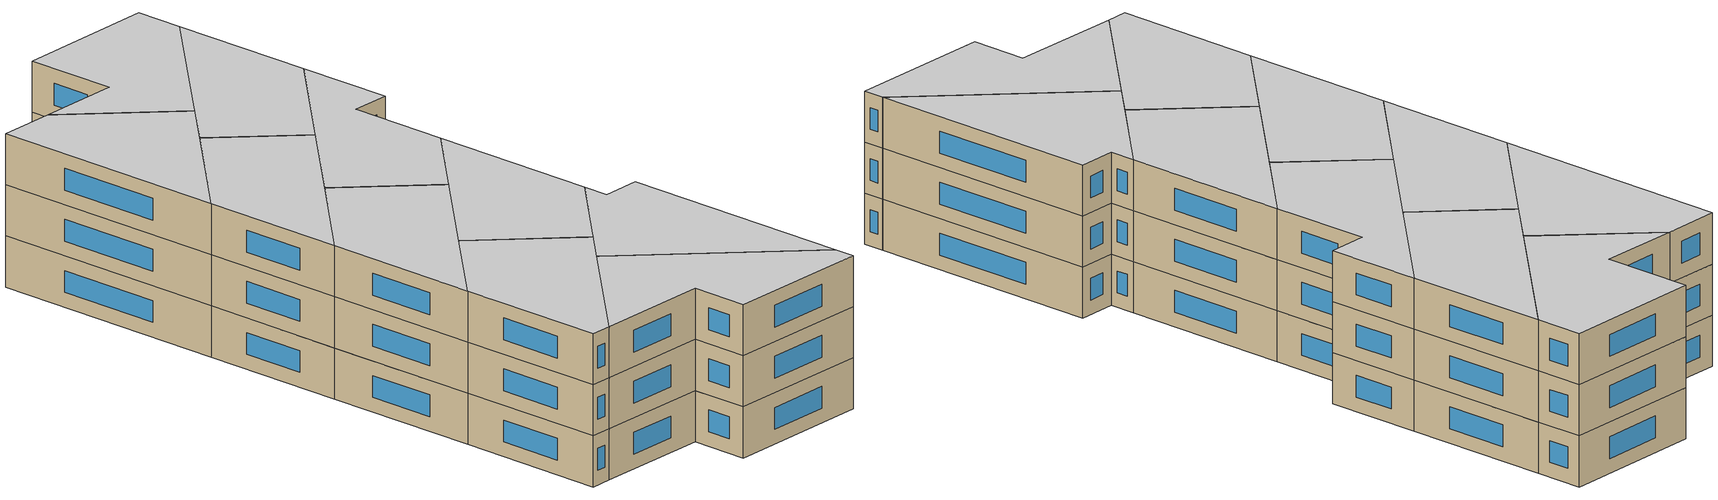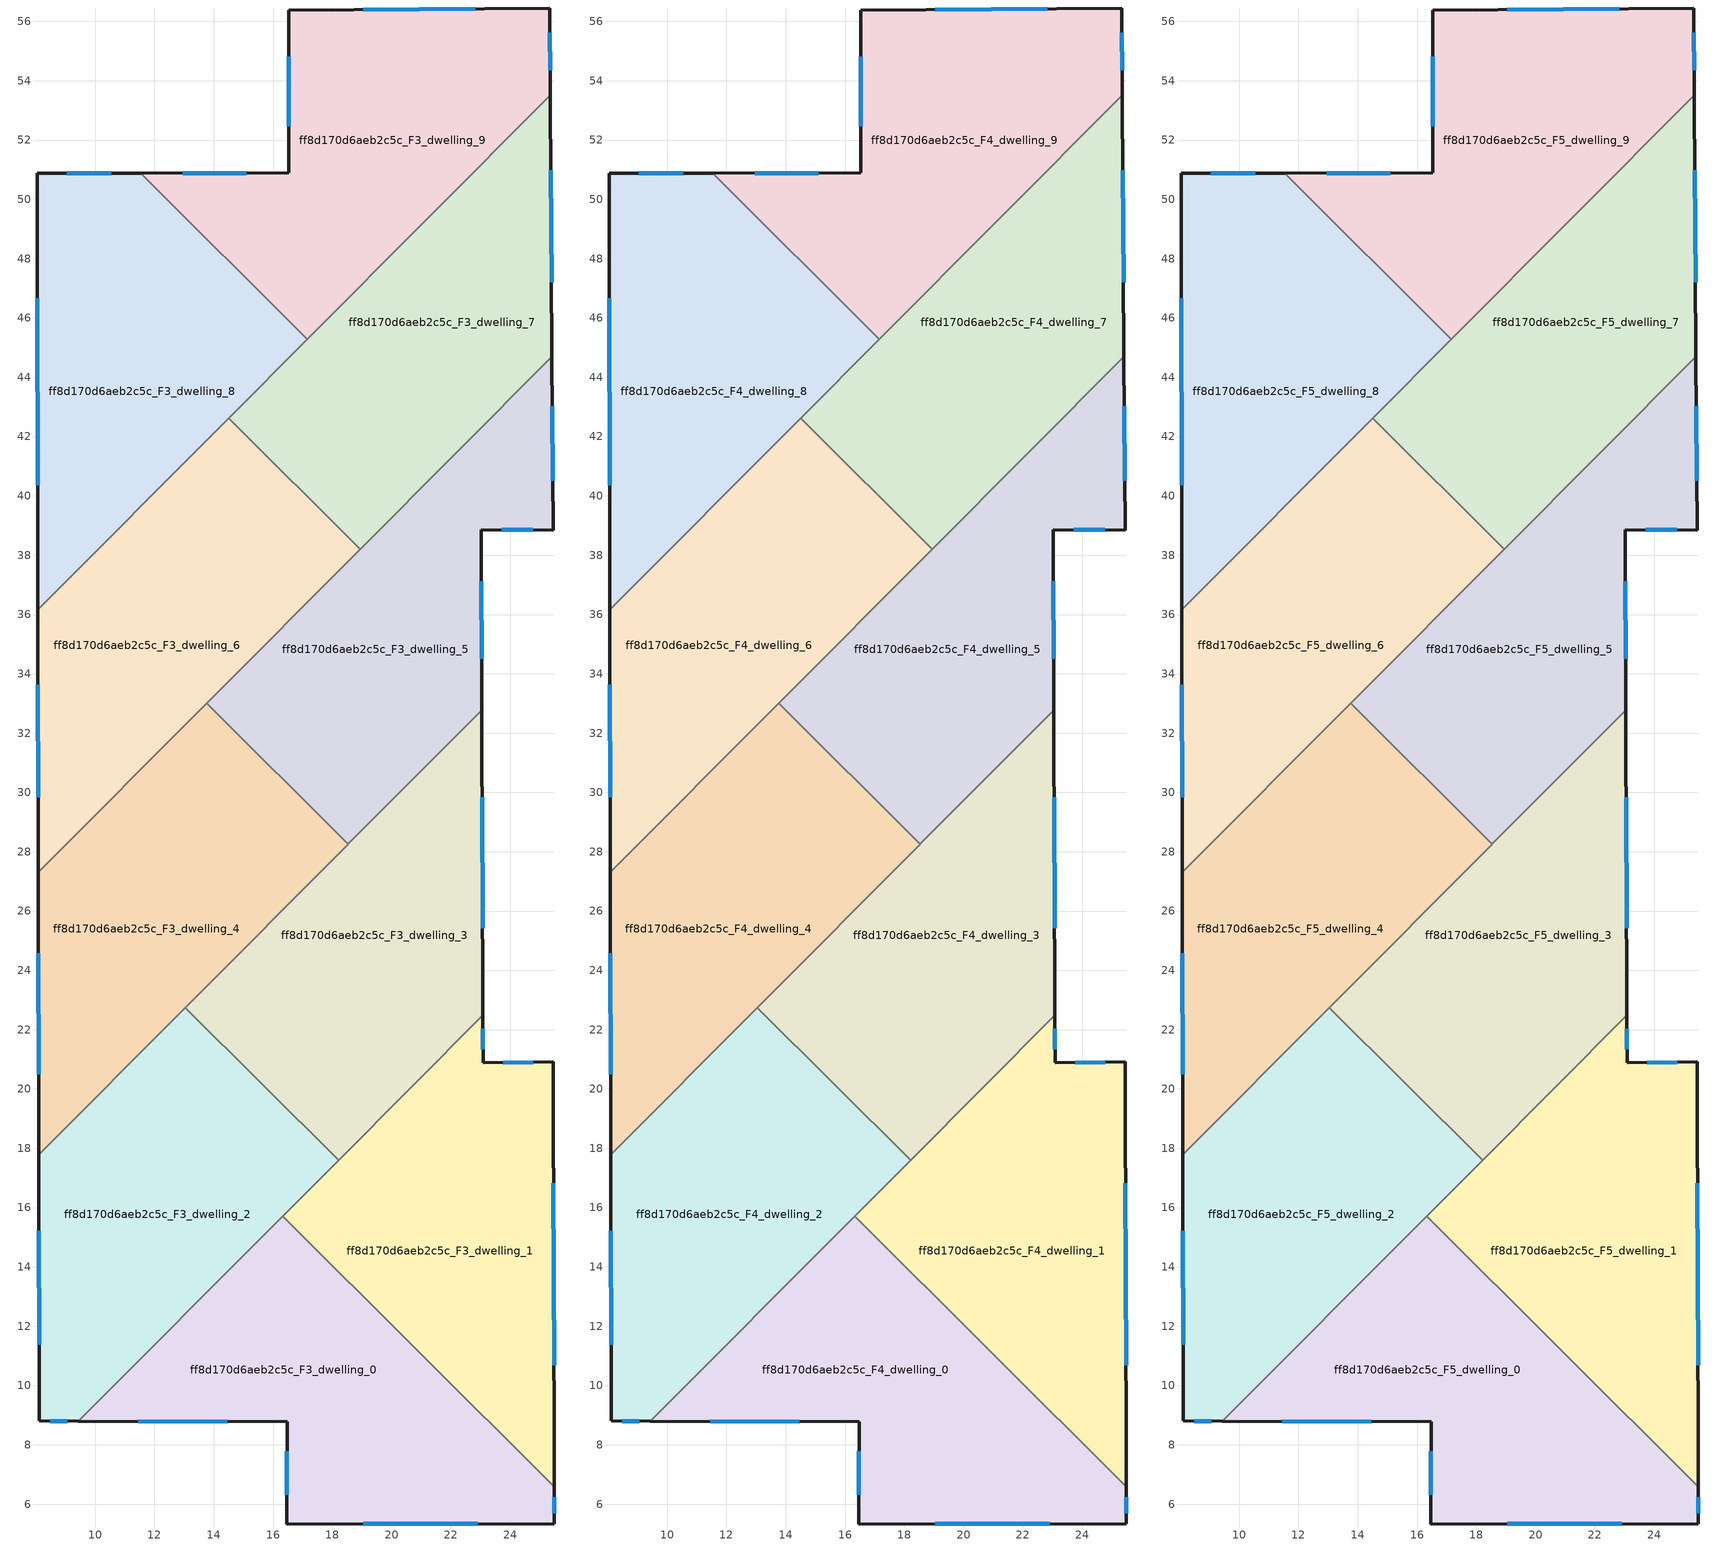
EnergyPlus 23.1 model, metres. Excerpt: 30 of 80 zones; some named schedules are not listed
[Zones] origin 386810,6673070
ff8d170d6aeb2c5c_F3_dwelling_0
 floor to ff8d170d6aeb2c5c_F2_dwelling_0 (EU_floor_Construction): 25.49,6.59 25.49,5.33 16.46,5.33 16.47,8.77 9.44,8.8 16.33,15.72 z9
 wall outside (EU_wall_Construction): 9.44,8.8 16.47,8.77 16.46,5.33 25.49,5.33 25.49,6.59 z9:12
 wall to ff8d170d6aeb2c5c_F3_dwelling_1 (EU_wall_Construction): 25.49,6.59 16.33,15.72 z9:12
 wall to ff8d170d6aeb2c5c_F3_dwelling_2 (EU_wall_Construction): 16.33,15.72 9.44,8.8 z9:12
 window (EU_Window_Construction): 25.49,5.69 25.49,6.23 / 19.04,5.33 22.91,5.33 / 16.47,7.79 16.46,6.31 / 11.45,8.79 14.46,8.78 z9.86:11.14
ff8d170d6aeb2c5c_F3_dwelling_1
 floor to ff8d170d6aeb2c5c_F2_dwelling_1 (EU_floor_Construction): 25.45,20.92 25.49,6.59 16.33,15.72 23.08,22.48 23.08,20.88 z9
 wall outside (EU_wall_Construction): 25.49,6.59 25.45,20.92 23.08,20.88 23.08,22.48 z9:12
 wall to ff8d170d6aeb2c5c_F3_dwelling_3 (EU_wall_Construction): 23.08,22.48 18.21,17.6 z9:12
 wall to ff8d170d6aeb2c5c_F3_dwelling_2 (EU_wall_Construction): 18.21,17.6 16.33,15.72 z9:12
 window (EU_Window_Construction): 24.77,20.91 23.76,20.89 / 25.48,10.69 25.46,16.82 / 23.08,21.34 23.08,22.03 z9.86:11.14
ff8d170d6aeb2c5c_F3_dwelling_2
 floor to ff8d170d6aeb2c5c_F2_dwelling_2 (EU_floor_Construction): 18.21,17.6 9.44,8.8 8.11,8.8 8.1,17.78 13.04,22.75 z9
 wall outside (EU_wall_Construction): 8.1,17.78 8.11,8.8 9.44,8.8 z9:12
 wall to ff8d170d6aeb2c5c_F3_dwelling_3 (EU_wall_Construction): 18.21,17.6 13.04,22.75 z9:12
 wall to ff8d170d6aeb2c5c_F3_dwelling_4 (EU_wall_Construction): 13.04,22.75 8.1,17.78 z9:12
 window (EU_Window_Construction): 8.49,8.8 9.06,8.8 / 8.1,15.22 8.11,11.37 z9.86:11.14
ff8d170d6aeb2c5c_F3_dwelling_3
 floor to ff8d170d6aeb2c5c_F2_dwelling_3 (EU_floor_Construction): 23.04,32.78 23.08,22.48 18.21,17.6 13.04,22.75 z9
 wall outside (EU_wall_Construction): 23.08,22.48 23.04,32.78 z9:12
 wall to ff8d170d6aeb2c5c_F3_dwelling_5 (EU_wall_Construction): 23.04,32.78 18.53,28.25 z9:12
 wall to ff8d170d6aeb2c5c_F3_dwelling_4 (EU_wall_Construction): 18.53,28.25 13.04,22.75 z9:12
 window (EU_Window_Construction): 23.07,25.43 23.05,29.84 z9.86:11.14
ff8d170d6aeb2c5c_F3_dwelling_4
 floor to ff8d170d6aeb2c5c_F2_dwelling_4 (EU_floor_Construction): 18.53,28.25 8.1,17.78 8.08,27.3 13.76,33 z9
 wall outside (EU_wall_Construction): 8.08,27.3 8.1,17.78 z9:12
 wall to ff8d170d6aeb2c5c_F3_dwelling_5 (EU_wall_Construction): 18.53,28.25 13.76,33 z9:12
 wall to ff8d170d6aeb2c5c_F3_dwelling_6 (EU_wall_Construction): 13.76,33 8.08,27.3 z9:12
 window (EU_Window_Construction): 8.09,24.58 8.09,20.5 z9.86:11.14
ff8d170d6aeb2c5c_F3_dwelling_5
 floor to ff8d170d6aeb2c5c_F2_dwelling_5 (EU_floor_Construction): 25.41,44.69 25.44,38.85 23.02,38.86 23.04,32.78 18.53,28.25 13.76,33 z9
 wall outside (EU_wall_Construction): 23.04,32.78 23.02,38.86 25.44,38.85 25.41,44.69 z9:12
 wall to ff8d170d6aeb2c5c_F3_dwelling_7 (EU_wall_Construction): 25.41,44.69 18.95,38.2 z9:12
 wall to ff8d170d6aeb2c5c_F3_dwelling_6 (EU_wall_Construction): 18.94,38.2 13.76,33 z9:12
 window (EU_Window_Construction): 25.43,40.52 25.42,43.02 / 23.71,38.85 24.75,38.85 / 23.03,34.51 23.02,37.12 z9.86:11.14
ff8d170d6aeb2c5c_F3_dwelling_6
 floor to ff8d170d6aeb2c5c_F2_dwelling_6 (EU_floor_Construction): 18.95,38.2 8.08,27.3 8.07,36.16 14.51,42.62 z9
 wall outside (EU_wall_Construction): 8.07,36.16 8.08,27.3 z9:12
 wall to ff8d170d6aeb2c5c_F3_dwelling_7 (EU_wall_Construction): 18.95,38.2 14.51,42.62 z9:12
 wall to ff8d170d6aeb2c5c_F3_dwelling_8 (EU_wall_Construction): 14.51,42.62 8.07,36.16 z9:12
 window (EU_Window_Construction): 8.07,33.63 8.08,29.83 z9.86:11.14
ff8d170d6aeb2c5c_F3_dwelling_7
 floor to ff8d170d6aeb2c5c_F2_dwelling_7 (EU_floor_Construction): 25.35,53.5 25.41,44.69 18.95,38.2 14.51,42.62 z9
 wall outside (EU_wall_Construction): 25.41,44.69 25.35,53.5 z9:12
 wall to ff8d170d6aeb2c5c_F3_dwelling_9 (EU_wall_Construction): 25.35,53.5 17.15,45.28 z9:12
 wall to ff8d170d6aeb2c5c_F3_dwelling_8 (EU_wall_Construction): 17.16,45.28 14.51,42.62 z9:12
 window (EU_Window_Construction): 25.39,47.21 25.37,50.98 z9.86:11.14
ff8d170d6aeb2c5c_F3_dwelling_8
 floor to ff8d170d6aeb2c5c_F2_dwelling_8 (EU_floor_Construction): 17.16,45.28 8.07,36.16 8.04,50.87 11.53,50.88 z9
 wall outside (EU_wall_Construction): 11.53,50.88 8.04,50.87 8.07,36.16 z9:12
 wall to ff8d170d6aeb2c5c_F3_dwelling_9 (EU_wall_Construction): 17.16,45.28 11.53,50.88 z9:12
 window (EU_Window_Construction): 10.54,50.88 9.04,50.87 / 8.05,46.67 8.06,40.36 z9.86:11.14
ff8d170d6aeb2c5c_F3_dwelling_9
 floor to ff8d170d6aeb2c5c_F2_dwelling_9 (EU_floor_Construction): 25.33,56.45 25.35,53.5 17.16,45.28 11.53,50.88 16.53,50.89 16.53,56.38 z9
 wall outside (EU_wall_Construction): 25.35,53.5 25.33,56.45 16.53,56.38 16.53,50.89 11.53,50.88 z9:12
 window (EU_Window_Construction): 25.34,54.35 25.34,55.61 / 15.1,50.89 12.96,50.88 / 16.53,54.81 16.53,52.46 / 22.82,56.43 19.04,56.4 z9.86:11.14
ff8d170d6aeb2c5c_F4_dwelling_0
 floor to ff8d170d6aeb2c5c_F3_dwelling_0 (EU_floor_Construction): 25.49,6.59 25.49,5.33 16.46,5.33 16.47,8.77 9.44,8.8 16.33,15.72 z12
 wall outside (EU_wall_Construction): 9.44,8.8 16.47,8.77 16.46,5.33 25.49,5.33 25.49,6.59 z12:15
 wall to ff8d170d6aeb2c5c_F4_dwelling_1 (EU_wall_Construction): 25.49,6.59 16.33,15.72 z12:15
 wall to ff8d170d6aeb2c5c_F4_dwelling_2 (EU_wall_Construction): 16.33,15.72 9.44,8.8 z12:15
 window (EU_Window_Construction): 25.49,5.69 25.49,6.23 / 19.04,5.33 22.91,5.33 / 16.47,7.79 16.46,6.31 / 11.45,8.79 14.46,8.78 z12.86:14.14
ff8d170d6aeb2c5c_F4_dwelling_1
 floor to ff8d170d6aeb2c5c_F3_dwelling_1 (EU_floor_Construction): 25.45,20.92 25.49,6.59 16.33,15.72 23.08,22.48 23.08,20.88 z12
 wall outside (EU_wall_Construction): 25.49,6.59 25.45,20.92 23.08,20.88 23.08,22.48 z12:15
 wall to ff8d170d6aeb2c5c_F4_dwelling_3 (EU_wall_Construction): 23.08,22.48 18.21,17.6 z12:15
 wall to ff8d170d6aeb2c5c_F4_dwelling_2 (EU_wall_Construction): 18.21,17.6 16.33,15.72 z12:15
 window (EU_Window_Construction): 24.77,20.91 23.76,20.89 / 25.48,10.69 25.46,16.82 / 23.08,21.34 23.08,22.03 z12.86:14.14
ff8d170d6aeb2c5c_F4_dwelling_2
 floor to ff8d170d6aeb2c5c_F3_dwelling_2 (EU_floor_Construction): 18.21,17.6 9.44,8.8 8.11,8.8 8.1,17.78 13.04,22.75 z12
 wall outside (EU_wall_Construction): 8.1,17.78 8.11,8.8 9.44,8.8 z12:15
 wall to ff8d170d6aeb2c5c_F4_dwelling_3 (EU_wall_Construction): 18.21,17.6 13.04,22.75 z12:15
 wall to ff8d170d6aeb2c5c_F4_dwelling_4 (EU_wall_Construction): 13.04,22.75 8.1,17.78 z12:15
 window (EU_Window_Construction): 8.49,8.8 9.06,8.8 / 8.1,15.22 8.11,11.37 z12.86:14.14
ff8d170d6aeb2c5c_F4_dwelling_3
 floor to ff8d170d6aeb2c5c_F3_dwelling_3 (EU_floor_Construction): 23.04,32.78 23.08,22.48 18.21,17.6 13.04,22.75 z12
 wall outside (EU_wall_Construction): 23.08,22.48 23.04,32.78 z12:15
 wall to ff8d170d6aeb2c5c_F4_dwelling_5 (EU_wall_Construction): 23.04,32.78 18.53,28.25 z12:15
 wall to ff8d170d6aeb2c5c_F4_dwelling_4 (EU_wall_Construction): 18.53,28.25 13.04,22.75 z12:15
 window (EU_Window_Construction): 23.07,25.43 23.05,29.84 z12.86:14.14
ff8d170d6aeb2c5c_F4_dwelling_4
 floor to ff8d170d6aeb2c5c_F3_dwelling_4 (EU_floor_Construction): 18.53,28.25 8.1,17.78 8.08,27.3 13.76,33 z12
 wall outside (EU_wall_Construction): 8.08,27.3 8.1,17.78 z12:15
 wall to ff8d170d6aeb2c5c_F4_dwelling_5 (EU_wall_Construction): 18.53,28.25 13.76,33 z12:15
 wall to ff8d170d6aeb2c5c_F4_dwelling_6 (EU_wall_Construction): 13.76,33 8.08,27.3 z12:15
 window (EU_Window_Construction): 8.09,24.58 8.09,20.5 z12.86:14.14
ff8d170d6aeb2c5c_F4_dwelling_5
 floor to ff8d170d6aeb2c5c_F3_dwelling_5 (EU_floor_Construction): 25.41,44.69 25.44,38.85 23.02,38.86 23.04,32.78 18.53,28.25 13.76,33 z12
 wall outside (EU_wall_Construction): 23.04,32.78 23.02,38.86 25.44,38.85 25.41,44.69 z12:15
 wall to ff8d170d6aeb2c5c_F4_dwelling_7 (EU_wall_Construction): 25.41,44.69 18.95,38.2 z12:15
 wall to ff8d170d6aeb2c5c_F4_dwelling_6 (EU_wall_Construction): 18.94,38.2 13.76,33 z12:15
 window (EU_Window_Construction): 25.43,40.52 25.42,43.02 / 23.71,38.85 24.75,38.85 / 23.03,34.51 23.02,37.12 z12.86:14.14
ff8d170d6aeb2c5c_F4_dwelling_6
 floor to ff8d170d6aeb2c5c_F3_dwelling_6 (EU_floor_Construction): 18.95,38.2 8.08,27.3 8.07,36.16 14.51,42.62 z12
 wall outside (EU_wall_Construction): 8.07,36.16 8.08,27.3 z12:15
 wall to ff8d170d6aeb2c5c_F4_dwelling_7 (EU_wall_Construction): 18.95,38.2 14.51,42.62 z12:15
 wall to ff8d170d6aeb2c5c_F4_dwelling_8 (EU_wall_Construction): 14.51,42.62 8.07,36.16 z12:15
 window (EU_Window_Construction): 8.07,33.63 8.08,29.83 z12.86:14.14
ff8d170d6aeb2c5c_F4_dwelling_7
 floor to ff8d170d6aeb2c5c_F3_dwelling_7 (EU_floor_Construction): 25.35,53.5 25.41,44.69 18.95,38.2 14.51,42.62 z12
 wall outside (EU_wall_Construction): 25.41,44.69 25.35,53.5 z12:15
 wall to ff8d170d6aeb2c5c_F4_dwelling_9 (EU_wall_Construction): 25.35,53.5 17.15,45.28 z12:15
 wall to ff8d170d6aeb2c5c_F4_dwelling_8 (EU_wall_Construction): 17.16,45.28 14.51,42.62 z12:15
 window (EU_Window_Construction): 25.39,47.21 25.37,50.98 z12.86:14.14
ff8d170d6aeb2c5c_F4_dwelling_8
 floor to ff8d170d6aeb2c5c_F3_dwelling_8 (EU_floor_Construction): 17.16,45.28 8.07,36.16 8.04,50.87 11.53,50.88 z12
 wall outside (EU_wall_Construction): 11.53,50.88 8.04,50.87 8.07,36.16 z12:15
 wall to ff8d170d6aeb2c5c_F4_dwelling_9 (EU_wall_Construction): 17.16,45.28 11.53,50.88 z12:15
 window (EU_Window_Construction): 10.54,50.88 9.04,50.87 / 8.05,46.67 8.06,40.36 z12.86:14.14
ff8d170d6aeb2c5c_F4_dwelling_9
 floor to ff8d170d6aeb2c5c_F3_dwelling_9 (EU_floor_Construction): 25.33,56.45 25.35,53.5 17.16,45.28 11.53,50.88 16.53,50.89 16.53,56.38 z12
 wall outside (EU_wall_Construction): 25.35,53.5 25.33,56.45 16.53,56.38 16.53,50.89 11.53,50.88 z12:15
 window (EU_Window_Construction): 25.34,54.35 25.34,55.61 / 15.1,50.89 12.96,50.88 / 16.53,54.81 16.53,52.46 / 22.82,56.43 19.04,56.4 z12.86:14.14
ff8d170d6aeb2c5c_F5_dwelling_0
 floor to ff8d170d6aeb2c5c_F4_dwelling_0 (EU_floor_Construction): 25.49,6.59 25.49,5.33 16.46,5.33 16.47,8.77 9.44,8.8 16.33,15.72 z15
 wall outside (EU_wall_Construction): 9.44,8.8 16.47,8.77 16.46,5.33 25.49,5.33 25.49,6.59 z15:18
 wall to ff8d170d6aeb2c5c_F5_dwelling_1 (EU_wall_Construction): 25.49,6.59 16.33,15.72 z15:18
 wall to ff8d170d6aeb2c5c_F5_dwelling_2 (EU_wall_Construction): 16.33,15.72 9.44,8.8 z15:18
 window (EU_Window_Construction): 25.49,5.69 25.49,6.23 / 19.04,5.33 22.91,5.33 / 16.47,7.79 16.46,6.31 / 11.45,8.79 14.46,8.78 z15.86:17.14
 ceiling to ff8d170d6aeb2c5c_F6_dwelling_0 (EU_floor_Construction): 25.49,5.33 25.49,6.59 16.33,15.72 9.44,8.8 16.47,8.77 16.46,5.33 z18
ff8d170d6aeb2c5c_F5_dwelling_1
 floor to ff8d170d6aeb2c5c_F4_dwelling_1 (EU_floor_Construction): 25.45,20.92 25.49,6.59 16.33,15.72 23.08,22.48 23.08,20.88 z15
 wall outside (EU_wall_Construction): 25.49,6.59 25.45,20.92 23.08,20.88 23.08,22.48 z15:18
 wall to ff8d170d6aeb2c5c_F5_dwelling_3 (EU_wall_Construction): 23.08,22.48 18.21,17.6 z15:18
 wall to ff8d170d6aeb2c5c_F5_dwelling_2 (EU_wall_Construction): 18.21,17.6 16.33,15.72 z15:18
 window (EU_Window_Construction): 24.77,20.91 23.76,20.89 / 25.48,10.69 25.46,16.82 / 23.08,21.34 23.08,22.03 z15.86:17.14
 ceiling to ff8d170d6aeb2c5c_F6_dwelling_1 (EU_floor_Construction): 25.49,6.59 25.45,20.92 23.08,20.88 23.08,22.48 16.33,15.72 z18
ff8d170d6aeb2c5c_F5_dwelling_2
 floor to ff8d170d6aeb2c5c_F4_dwelling_2 (EU_floor_Construction): 18.21,17.6 9.44,8.8 8.11,8.8 8.1,17.78 13.04,22.75 z15
 wall outside (EU_wall_Construction): 8.1,17.78 8.11,8.8 9.44,8.8 z15:18
 wall to ff8d170d6aeb2c5c_F5_dwelling_3 (EU_wall_Construction): 18.21,17.6 13.04,22.75 z15:18
 wall to ff8d170d6aeb2c5c_F5_dwelling_4 (EU_wall_Construction): 13.04,22.75 8.1,17.78 z15:18
 window (EU_Window_Construction): 8.49,8.8 9.06,8.8 / 8.1,15.22 8.11,11.37 z15.86:17.14
 ceiling to ff8d170d6aeb2c5c_F6_dwelling_2 (EU_floor_Construction): 9.44,8.8 18.21,17.6 13.04,22.75 8.1,17.78 8.11,8.8 z18
ff8d170d6aeb2c5c_F5_dwelling_3
 floor to ff8d170d6aeb2c5c_F4_dwelling_3 (EU_floor_Construction): 23.04,32.78 23.08,22.48 18.21,17.6 13.04,22.75 z15
 wall outside (EU_wall_Construction): 23.08,22.48 23.04,32.78 z15:18
 wall to ff8d170d6aeb2c5c_F5_dwelling_5 (EU_wall_Construction): 23.04,32.78 18.53,28.25 z15:18
 wall to ff8d170d6aeb2c5c_F5_dwelling_4 (EU_wall_Construction): 18.53,28.25 13.04,22.75 z15:18
 window (EU_Window_Construction): 23.07,25.43 23.05,29.84 z15.86:17.14
 ceiling to ff8d170d6aeb2c5c_F6_dwelling_3 (EU_floor_Construction): 18.21,17.6 23.08,22.48 23.04,32.78 13.04,22.75 z18
ff8d170d6aeb2c5c_F5_dwelling_4
 floor to ff8d170d6aeb2c5c_F4_dwelling_4 (EU_floor_Construction): 18.53,28.25 8.1,17.78 8.08,27.3 13.76,33 z15
 wall outside (EU_wall_Construction): 8.08,27.3 8.1,17.78 z15:18
 wall to ff8d170d6aeb2c5c_F5_dwelling_5 (EU_wall_Construction): 18.53,28.25 13.76,33 z15:18
 wall to ff8d170d6aeb2c5c_F5_dwelling_6 (EU_wall_Construction): 13.76,33 8.08,27.3 z15:18
 window (EU_Window_Construction): 8.09,24.58 8.09,20.5 z15.86:17.14
 ceiling to ff8d170d6aeb2c5c_F6_dwelling_4 (EU_floor_Construction): 8.1,17.78 18.53,28.25 13.76,33 8.08,27.3 z18
ff8d170d6aeb2c5c_F5_dwelling_5
 floor to ff8d170d6aeb2c5c_F4_dwelling_5 (EU_floor_Construction): 25.41,44.69 25.44,38.85 23.02,38.86 23.04,32.78 18.53,28.25 13.76,33 z15
 wall outside (EU_wall_Construction): 23.04,32.78 23.02,38.86 25.44,38.85 25.41,44.69 z15:18
 wall to ff8d170d6aeb2c5c_F5_dwelling_7 (EU_wall_Construction): 25.41,44.69 18.95,38.2 z15:18
 wall to ff8d170d6aeb2c5c_F5_dwelling_6 (EU_wall_Construction): 18.94,38.2 13.76,33 z15:18
 window (EU_Window_Construction): 25.43,40.52 25.42,43.02 / 23.71,38.85 24.75,38.85 / 23.03,34.51 23.02,37.12 z15.86:17.14
 ceiling to ff8d170d6aeb2c5c_F6_dwelling_5 (EU_floor_Construction): 23.04,32.78 23.02,38.86 25.44,38.85 25.41,44.69 13.76,33 18.53,28.25 z18
ff8d170d6aeb2c5c_F5_dwelling_6
 floor to ff8d170d6aeb2c5c_F4_dwelling_6 (EU_floor_Construction): 18.95,38.2 8.08,27.3 8.07,36.16 14.51,42.62 z15
 wall outside (EU_wall_Construction): 8.07,36.16 8.08,27.3 z15:18
 wall to ff8d170d6aeb2c5c_F5_dwelling_7 (EU_wall_Construction): 18.95,38.2 14.51,42.62 z15:18
 wall to ff8d170d6aeb2c5c_F5_dwelling_8 (EU_wall_Construction): 14.51,42.62 8.07,36.16 z15:18
 window (EU_Window_Construction): 8.07,33.63 8.08,29.83 z15.86:17.14
 ceiling to ff8d170d6aeb2c5c_F6_dwelling_6 (EU_floor_Construction): 8.08,27.3 18.95,38.2 14.51,42.62 8.07,36.16 z18
ff8d170d6aeb2c5c_F5_dwelling_7
 floor to ff8d170d6aeb2c5c_F4_dwelling_7 (EU_floor_Construction): 25.35,53.5 25.41,44.69 18.95,38.2 14.51,42.62 z15
 wall outside (EU_wall_Construction): 25.41,44.69 25.35,53.5 z15:18
 wall to ff8d170d6aeb2c5c_F5_dwelling_9 (EU_wall_Construction): 25.35,53.5 17.15,45.28 z15:18
 wall to ff8d170d6aeb2c5c_F5_dwelling_8 (EU_wall_Construction): 17.16,45.28 14.51,42.62 z15:18
 window (EU_Window_Construction): 25.39,47.21 25.37,50.98 z15.86:17.14
 ceiling to ff8d170d6aeb2c5c_F6_dwelling_7 (EU_floor_Construction): 18.95,38.2 25.41,44.69 25.35,53.5 14.51,42.62 z18
ff8d170d6aeb2c5c_F5_dwelling_8
 floor to ff8d170d6aeb2c5c_F4_dwelling_8 (EU_floor_Construction): 17.16,45.28 8.07,36.16 8.04,50.87 11.53,50.88 z15
 wall outside (EU_wall_Construction): 11.53,50.88 8.04,50.87 8.07,36.16 z15:18
 wall to ff8d170d6aeb2c5c_F5_dwelling_9 (EU_wall_Construction): 17.16,45.28 11.53,50.88 z15:18
 window (EU_Window_Construction): 10.54,50.88 9.04,50.87 / 8.05,46.67 8.06,40.36 z15.86:17.14
 ceiling to ff8d170d6aeb2c5c_F6_dwelling_8 (EU_floor_Construction): 8.07,36.16 17.16,45.28 11.53,50.88 8.04,50.87 z18
ff8d170d6aeb2c5c_F5_dwelling_9
 floor to ff8d170d6aeb2c5c_F4_dwelling_9 (EU_floor_Construction): 25.33,56.45 25.35,53.5 17.16,45.28 11.53,50.88 16.53,50.89 16.53,56.38 z15
 wall outside (EU_wall_Construction): 25.35,53.5 25.33,56.45 16.53,56.38 16.53,50.89 11.53,50.88 z15:18
 window (EU_Window_Construction): 25.34,54.35 25.34,55.61 / 15.1,50.89 12.96,50.88 / 16.53,54.81 16.53,52.46 / 22.82,56.43 19.04,56.4 z15.86:17.14
 ceiling to ff8d170d6aeb2c5c_F6_dwelling_9 (EU_floor_Construction): 17.16,45.28 25.35,53.5 25.33,56.45 16.53,56.38 16.53,50.89 11.53,50.88 z18
[Building]
EU S2 Campaign: North Axis=0; Terrain=City; Solar Distribution=FullExterior
[Site:Location]
Helsinki-Vantaa.AP: Latitude=60.317; Longitude=24.963; Time Zone=2; Elevation=54.6
[SizingPeriod:WeatherFileDays]
AnnualSizingPeriod: Begin Month=1; Begin Day of Month=1; End Month=12; End Day of Month=31; Day of Week for Start Day=Monday; Use Weather File Daylight Saving Period=No; Use Weather File Rain and Snow Indicators=No
[MATERIAL]
EU_InternalMass_Material: Roughness=MediumRough; Thickness=0.1; Conductivity=1; Density=1800; Specific Heat=900; Thermal Absorptance=0.9; Solar Absorptance=0.7; Visible Absorptance=0.7
[MATERIAL:NOMASS] Roughness=MediumRough; Thermal Absorptance=0.9; Solar Absorptance=0.7; Visible Absorptance=0.7
Name | Thermal Resistance
EU_wall_NoMass | 2.29768
EU_floor_NoMass | 2.06791
[WINDOWMATERIAL:SIMPLEGLAZINGSYSTEM]
EU_Window_SimpleGlazing: UFactor=2.12775; Solar Heat Gain Coefficient=0.7; Visible Transmittance=0.7
[CONSTRUCTION]
EU_wall_Construction: EU_wall_NoMass
EU_floor_Construction: EU_floor_NoMass
EU_Window_Construction: EU_Window_SimpleGlazing
EU_InternalMass_Construction: EU_InternalMass_Material
[ZONE] Type=1; Multiplier=1; Ceiling Height=autocalculate; Floor Area=autocalculate; Part of Total Floor Area=Yes
Name | Volume
ff8d170d6aeb2c5c_F3_dwelling_0; ff8d170d6aeb2c5c_F4_dwelling_0; ff8d170d6aeb2c5c_F5_dwelling_0 | 230.338
ff8d170d6aeb2c5c_F3_dwelling_1; ff8d170d6aeb2c5c_F4_dwelling_1; ff8d170d6aeb2c5c_F5_dwelling_1 | 230.349
ff8d170d6aeb2c5c_F3_dwelling_2; ff8d170d6aeb2c5c_F4_dwelling_2; ff8d170d6aeb2c5c_F5_dwelling_2 | 230.319
ff8d170d6aeb2c5c_F3_dwelling_3; ff8d170d6aeb2c5c_F4_dwelling_3; ff8d170d6aeb2c5c_F5_dwelling_3 | 230.337
ff8d170d6aeb2c5c_F3_dwelling_4; ff8d170d6aeb2c5c_F4_dwelling_4; ff8d170d6aeb2c5c_F5_dwelling_4 | 230.36
ff8d170d6aeb2c5c_F3_dwelling_5; ff8d170d6aeb2c5c_F4_dwelling_5; ff8d170d6aeb2c5c_F5_dwelling_5 | 230.33
ff8d170d6aeb2c5c_F3_dwelling_6; ff8d170d6aeb2c5c_F4_dwelling_6; ff8d170d6aeb2c5c_F5_dwelling_6 | 230.343
ff8d170d6aeb2c5c_F3_dwelling_7; ff8d170d6aeb2c5c_F4_dwelling_7; ff8d170d6aeb2c5c_F5_dwelling_7 | 230.354
ff8d170d6aeb2c5c_F3_dwelling_8; ff8d170d6aeb2c5c_F4_dwelling_8; ff8d170d6aeb2c5c_F5_dwelling_8 | 230.332
ff8d170d6aeb2c5c_F3_dwelling_9; ff8d170d6aeb2c5c_F4_dwelling_9; ff8d170d6aeb2c5c_F5_dwelling_9 | 230.366
[INTERNALMASS] Construction=EU_InternalMass_Construction
Name | Zone or ZoneList | Surface Area
ff8d170d6aeb2c5c_F3_dwelling_0_EU_InternalMass | ff8d170d6aeb2c5c_F3_dwelling_0 | 76.779
ff8d170d6aeb2c5c_F3_dwelling_1_EU_InternalMass | ff8d170d6aeb2c5c_F3_dwelling_1 | 76.7863
ff8d170d6aeb2c5c_F3_dwelling_2_EU_InternalMass | ff8d170d6aeb2c5c_F3_dwelling_2 | 76.7738
ff8d170d6aeb2c5c_F3_dwelling_3_EU_InternalMass | ff8d170d6aeb2c5c_F3_dwelling_3 | 76.7789
ff8d170d6aeb2c5c_F3_dwelling_4_EU_InternalMass | ff8d170d6aeb2c5c_F3_dwelling_4 | 76.7863
ff8d170d6aeb2c5c_F3_dwelling_5_EU_InternalMass | ff8d170d6aeb2c5c_F3_dwelling_5 | 76.7774
ff8d170d6aeb2c5c_F3_dwelling_6_EU_InternalMass | ff8d170d6aeb2c5c_F3_dwelling_6 | 76.7786
ff8d170d6aeb2c5c_F3_dwelling_7_EU_InternalMass | ff8d170d6aeb2c5c_F3_dwelling_7 | 76.7824
ff8d170d6aeb2c5c_F3_dwelling_8_EU_InternalMass | ff8d170d6aeb2c5c_F3_dwelling_8 | 76.7776
ff8d170d6aeb2c5c_F3_dwelling_9_EU_InternalMass | ff8d170d6aeb2c5c_F3_dwelling_9 | 76.7875
ff8d170d6aeb2c5c_F4_dwelling_0_EU_InternalMass | ff8d170d6aeb2c5c_F4_dwelling_0 | 76.779
ff8d170d6aeb2c5c_F4_dwelling_1_EU_InternalMass | ff8d170d6aeb2c5c_F4_dwelling_1 | 76.7863
ff8d170d6aeb2c5c_F4_dwelling_2_EU_InternalMass | ff8d170d6aeb2c5c_F4_dwelling_2 | 76.7738
ff8d170d6aeb2c5c_F4_dwelling_3_EU_InternalMass | ff8d170d6aeb2c5c_F4_dwelling_3 | 76.7789
ff8d170d6aeb2c5c_F4_dwelling_4_EU_InternalMass | ff8d170d6aeb2c5c_F4_dwelling_4 | 76.7863
ff8d170d6aeb2c5c_F4_dwelling_5_EU_InternalMass | ff8d170d6aeb2c5c_F4_dwelling_5 | 76.7774
ff8d170d6aeb2c5c_F4_dwelling_6_EU_InternalMass | ff8d170d6aeb2c5c_F4_dwelling_6 | 76.7786
ff8d170d6aeb2c5c_F4_dwelling_7_EU_InternalMass | ff8d170d6aeb2c5c_F4_dwelling_7 | 76.7824
ff8d170d6aeb2c5c_F4_dwelling_8_EU_InternalMass | ff8d170d6aeb2c5c_F4_dwelling_8 | 76.7776
ff8d170d6aeb2c5c_F4_dwelling_9_EU_InternalMass | ff8d170d6aeb2c5c_F4_dwelling_9 | 76.7875
ff8d170d6aeb2c5c_F5_dwelling_0_EU_InternalMass | ff8d170d6aeb2c5c_F5_dwelling_0 | 76.779
ff8d170d6aeb2c5c_F5_dwelling_1_EU_InternalMass | ff8d170d6aeb2c5c_F5_dwelling_1 | 76.7863
ff8d170d6aeb2c5c_F5_dwelling_2_EU_InternalMass | ff8d170d6aeb2c5c_F5_dwelling_2 | 76.7738
ff8d170d6aeb2c5c_F5_dwelling_3_EU_InternalMass | ff8d170d6aeb2c5c_F5_dwelling_3 | 76.7789
ff8d170d6aeb2c5c_F5_dwelling_4_EU_InternalMass | ff8d170d6aeb2c5c_F5_dwelling_4 | 76.7863
ff8d170d6aeb2c5c_F5_dwelling_5_EU_InternalMass | ff8d170d6aeb2c5c_F5_dwelling_5 | 76.7774
ff8d170d6aeb2c5c_F5_dwelling_6_EU_InternalMass | ff8d170d6aeb2c5c_F5_dwelling_6 | 76.7786
ff8d170d6aeb2c5c_F5_dwelling_7_EU_InternalMass | ff8d170d6aeb2c5c_F5_dwelling_7 | 76.7824
ff8d170d6aeb2c5c_F5_dwelling_8_EU_InternalMass | ff8d170d6aeb2c5c_F5_dwelling_8 | 76.7776
ff8d170d6aeb2c5c_F5_dwelling_9_EU_InternalMass | ff8d170d6aeb2c5c_F5_dwelling_9 | 76.7875
[OTHEREQUIPMENT] Fuel Type=Electricity; Design Level Calculation Method=Watts/Area; Power per Zone Floor Area=1; Fraction Latent=0; Fraction Radiant=0; Fraction Lost=0; Carbon Dioxide Generation Rate=0; EndUse Subcategory=EU_Step8_InternalGains
Name | Zone or ZoneList or Space or SpaceList | Schedule
EU_Step8_InternalGain_ff8d170d6aeb2c5c_F3_dwelling_0_f000 | ff8d170d6aeb2c5c_F3_dwelling_0 | EU_Step8_GainSchedule_ff8d170d6aeb2c5c_F3_dwelling_0_f000
EU_Step8_InternalGain_ff8d170d6aeb2c5c_F3_dwelling_1_f000 | ff8d170d6aeb2c5c_F3_dwelling_1 | EU_Step8_GainSchedule_ff8d170d6aeb2c5c_F3_dwelling_1_f000
EU_Step8_InternalGain_ff8d170d6aeb2c5c_F3_dwelling_2_f000 | ff8d170d6aeb2c5c_F3_dwelling_2 | EU_Step8_GainSchedule_ff8d170d6aeb2c5c_F3_dwelling_2_f000
EU_Step8_InternalGain_ff8d170d6aeb2c5c_F3_dwelling_3_f000 | ff8d170d6aeb2c5c_F3_dwelling_3 | EU_Step8_GainSchedule_ff8d170d6aeb2c5c_F3_dwelling_3_f000
EU_Step8_InternalGain_ff8d170d6aeb2c5c_F3_dwelling_4_f000 | ff8d170d6aeb2c5c_F3_dwelling_4 | EU_Step8_GainSchedule_ff8d170d6aeb2c5c_F3_dwelling_4_f000
EU_Step8_InternalGain_ff8d170d6aeb2c5c_F3_dwelling_5_f000 | ff8d170d6aeb2c5c_F3_dwelling_5 | EU_Step8_GainSchedule_ff8d170d6aeb2c5c_F3_dwelling_5_f000
EU_Step8_InternalGain_ff8d170d6aeb2c5c_F3_dwelling_6_f000 | ff8d170d6aeb2c5c_F3_dwelling_6 | EU_Step8_GainSchedule_ff8d170d6aeb2c5c_F3_dwelling_6_f000
EU_Step8_InternalGain_ff8d170d6aeb2c5c_F3_dwelling_7_f000 | ff8d170d6aeb2c5c_F3_dwelling_7 | EU_Step8_GainSchedule_ff8d170d6aeb2c5c_F3_dwelling_7_f000
EU_Step8_InternalGain_ff8d170d6aeb2c5c_F3_dwelling_8_f000 | ff8d170d6aeb2c5c_F3_dwelling_8 | EU_Step8_GainSchedule_ff8d170d6aeb2c5c_F3_dwelling_8_f000
EU_Step8_InternalGain_ff8d170d6aeb2c5c_F3_dwelling_9_f000 | ff8d170d6aeb2c5c_F3_dwelling_9 | EU_Step8_GainSchedule_ff8d170d6aeb2c5c_F3_dwelling_9_f000
EU_Step8_InternalGain_ff8d170d6aeb2c5c_F4_dwelling_0_f000 | ff8d170d6aeb2c5c_F4_dwelling_0 | EU_Step8_GainSchedule_ff8d170d6aeb2c5c_F4_dwelling_0_f000
EU_Step8_InternalGain_ff8d170d6aeb2c5c_F4_dwelling_1_f000 | ff8d170d6aeb2c5c_F4_dwelling_1 | EU_Step8_GainSchedule_ff8d170d6aeb2c5c_F4_dwelling_1_f000
EU_Step8_InternalGain_ff8d170d6aeb2c5c_F4_dwelling_2_f000 | ff8d170d6aeb2c5c_F4_dwelling_2 | EU_Step8_GainSchedule_ff8d170d6aeb2c5c_F4_dwelling_2_f000
EU_Step8_InternalGain_ff8d170d6aeb2c5c_F4_dwelling_3_f000 | ff8d170d6aeb2c5c_F4_dwelling_3 | EU_Step8_GainSchedule_ff8d170d6aeb2c5c_F4_dwelling_3_f000
EU_Step8_InternalGain_ff8d170d6aeb2c5c_F4_dwelling_4_f000 | ff8d170d6aeb2c5c_F4_dwelling_4 | EU_Step8_GainSchedule_ff8d170d6aeb2c5c_F4_dwelling_4_f000
EU_Step8_InternalGain_ff8d170d6aeb2c5c_F4_dwelling_5_f000 | ff8d170d6aeb2c5c_F4_dwelling_5 | EU_Step8_GainSchedule_ff8d170d6aeb2c5c_F4_dwelling_5_f000
EU_Step8_InternalGain_ff8d170d6aeb2c5c_F4_dwelling_6_f000 | ff8d170d6aeb2c5c_F4_dwelling_6 | EU_Step8_GainSchedule_ff8d170d6aeb2c5c_F4_dwelling_6_f000
EU_Step8_InternalGain_ff8d170d6aeb2c5c_F4_dwelling_7_f000 | ff8d170d6aeb2c5c_F4_dwelling_7 | EU_Step8_GainSchedule_ff8d170d6aeb2c5c_F4_dwelling_7_f000
EU_Step8_InternalGain_ff8d170d6aeb2c5c_F4_dwelling_8_f000 | ff8d170d6aeb2c5c_F4_dwelling_8 | EU_Step8_GainSchedule_ff8d170d6aeb2c5c_F4_dwelling_8_f000
EU_Step8_InternalGain_ff8d170d6aeb2c5c_F4_dwelling_9_f000 | ff8d170d6aeb2c5c_F4_dwelling_9 | EU_Step8_GainSchedule_ff8d170d6aeb2c5c_F4_dwelling_9_f000
EU_Step8_InternalGain_ff8d170d6aeb2c5c_F5_dwelling_0_f000 | ff8d170d6aeb2c5c_F5_dwelling_0 | EU_Step8_GainSchedule_ff8d170d6aeb2c5c_F5_dwelling_0_f000
EU_Step8_InternalGain_ff8d170d6aeb2c5c_F5_dwelling_1_f000 | ff8d170d6aeb2c5c_F5_dwelling_1 | EU_Step8_GainSchedule_ff8d170d6aeb2c5c_F5_dwelling_1_f000
EU_Step8_InternalGain_ff8d170d6aeb2c5c_F5_dwelling_2_f000 | ff8d170d6aeb2c5c_F5_dwelling_2 | EU_Step8_GainSchedule_ff8d170d6aeb2c5c_F5_dwelling_2_f000
EU_Step8_InternalGain_ff8d170d6aeb2c5c_F5_dwelling_3_f000 | ff8d170d6aeb2c5c_F5_dwelling_3 | EU_Step8_GainSchedule_ff8d170d6aeb2c5c_F5_dwelling_3_f000
EU_Step8_InternalGain_ff8d170d6aeb2c5c_F5_dwelling_4_f000 | ff8d170d6aeb2c5c_F5_dwelling_4 | EU_Step8_GainSchedule_ff8d170d6aeb2c5c_F5_dwelling_4_f000
EU_Step8_InternalGain_ff8d170d6aeb2c5c_F5_dwelling_5_f000 | ff8d170d6aeb2c5c_F5_dwelling_5 | EU_Step8_GainSchedule_ff8d170d6aeb2c5c_F5_dwelling_5_f000
EU_Step8_InternalGain_ff8d170d6aeb2c5c_F5_dwelling_6_f000 | ff8d170d6aeb2c5c_F5_dwelling_6 | EU_Step8_GainSchedule_ff8d170d6aeb2c5c_F5_dwelling_6_f000
EU_Step8_InternalGain_ff8d170d6aeb2c5c_F5_dwelling_7_f000 | ff8d170d6aeb2c5c_F5_dwelling_7 | EU_Step8_GainSchedule_ff8d170d6aeb2c5c_F5_dwelling_7_f000
EU_Step8_InternalGain_ff8d170d6aeb2c5c_F5_dwelling_8_f000 | ff8d170d6aeb2c5c_F5_dwelling_8 | EU_Step8_GainSchedule_ff8d170d6aeb2c5c_F5_dwelling_8_f000
EU_Step8_InternalGain_ff8d170d6aeb2c5c_F5_dwelling_9_f000 | ff8d170d6aeb2c5c_F5_dwelling_9 | EU_Step8_GainSchedule_ff8d170d6aeb2c5c_F5_dwelling_9_f000
[ZONEVENTILATION:DESIGNFLOWRATE] Schedule=EU_AlwaysOn; Design Flow Rate Calculation Method=AirChanges/Hour; Air Changes per Hour=0.580295; Ventilation Type=Natural; Fan Pressure Rise=0; Fan Total Efficiency=1; Constant Term Coefficient=1; Temperature Term Coefficient=0; Velocity Term Coefficient=0; Velocity Squared Term Coefficient=0; Minimum Indoor Temperature=-100; Maximum Indoor Temperature=100; Delta Temperature=-100; Minimum Outdoor Temperature=-100; Maximum Outdoor Temperature=100; Maximum Wind Speed=40
Name | Zone or ZoneList or Space or SpaceList
EU_ConstantAir_ff8d170d6aeb2c5c_F3_dwelling_0 | ff8d170d6aeb2c5c_F3_dwelling_0
EU_ConstantAir_ff8d170d6aeb2c5c_F3_dwelling_1 | ff8d170d6aeb2c5c_F3_dwelling_1
EU_ConstantAir_ff8d170d6aeb2c5c_F3_dwelling_2 | ff8d170d6aeb2c5c_F3_dwelling_2
EU_ConstantAir_ff8d170d6aeb2c5c_F3_dwelling_3 | ff8d170d6aeb2c5c_F3_dwelling_3
EU_ConstantAir_ff8d170d6aeb2c5c_F3_dwelling_4 | ff8d170d6aeb2c5c_F3_dwelling_4
EU_ConstantAir_ff8d170d6aeb2c5c_F3_dwelling_5 | ff8d170d6aeb2c5c_F3_dwelling_5
EU_ConstantAir_ff8d170d6aeb2c5c_F3_dwelling_6 | ff8d170d6aeb2c5c_F3_dwelling_6
EU_ConstantAir_ff8d170d6aeb2c5c_F3_dwelling_7 | ff8d170d6aeb2c5c_F3_dwelling_7
EU_ConstantAir_ff8d170d6aeb2c5c_F3_dwelling_8 | ff8d170d6aeb2c5c_F3_dwelling_8
EU_ConstantAir_ff8d170d6aeb2c5c_F3_dwelling_9 | ff8d170d6aeb2c5c_F3_dwelling_9
EU_ConstantAir_ff8d170d6aeb2c5c_F4_dwelling_0 | ff8d170d6aeb2c5c_F4_dwelling_0
EU_ConstantAir_ff8d170d6aeb2c5c_F4_dwelling_1 | ff8d170d6aeb2c5c_F4_dwelling_1
EU_ConstantAir_ff8d170d6aeb2c5c_F4_dwelling_2 | ff8d170d6aeb2c5c_F4_dwelling_2
EU_ConstantAir_ff8d170d6aeb2c5c_F4_dwelling_3 | ff8d170d6aeb2c5c_F4_dwelling_3
EU_ConstantAir_ff8d170d6aeb2c5c_F4_dwelling_4 | ff8d170d6aeb2c5c_F4_dwelling_4
EU_ConstantAir_ff8d170d6aeb2c5c_F4_dwelling_5 | ff8d170d6aeb2c5c_F4_dwelling_5
EU_ConstantAir_ff8d170d6aeb2c5c_F4_dwelling_6 | ff8d170d6aeb2c5c_F4_dwelling_6
EU_ConstantAir_ff8d170d6aeb2c5c_F4_dwelling_7 | ff8d170d6aeb2c5c_F4_dwelling_7
EU_ConstantAir_ff8d170d6aeb2c5c_F4_dwelling_8 | ff8d170d6aeb2c5c_F4_dwelling_8
EU_ConstantAir_ff8d170d6aeb2c5c_F4_dwelling_9 | ff8d170d6aeb2c5c_F4_dwelling_9
EU_ConstantAir_ff8d170d6aeb2c5c_F5_dwelling_0 | ff8d170d6aeb2c5c_F5_dwelling_0
EU_ConstantAir_ff8d170d6aeb2c5c_F5_dwelling_1 | ff8d170d6aeb2c5c_F5_dwelling_1
EU_ConstantAir_ff8d170d6aeb2c5c_F5_dwelling_2 | ff8d170d6aeb2c5c_F5_dwelling_2
EU_ConstantAir_ff8d170d6aeb2c5c_F5_dwelling_3 | ff8d170d6aeb2c5c_F5_dwelling_3
EU_ConstantAir_ff8d170d6aeb2c5c_F5_dwelling_4 | ff8d170d6aeb2c5c_F5_dwelling_4
EU_ConstantAir_ff8d170d6aeb2c5c_F5_dwelling_5 | ff8d170d6aeb2c5c_F5_dwelling_5
EU_ConstantAir_ff8d170d6aeb2c5c_F5_dwelling_6 | ff8d170d6aeb2c5c_F5_dwelling_6
EU_ConstantAir_ff8d170d6aeb2c5c_F5_dwelling_7 | ff8d170d6aeb2c5c_F5_dwelling_7
EU_ConstantAir_ff8d170d6aeb2c5c_F5_dwelling_8 | ff8d170d6aeb2c5c_F5_dwelling_8
EU_ConstantAir_ff8d170d6aeb2c5c_F5_dwelling_9 | ff8d170d6aeb2c5c_F5_dwelling_9
[HVACTEMPLATE:ZONE:IDEALLOADSAIRSYSTEM] System Availability Schedule=EU_AlwaysOn; Maximum Heating Supply Air Temperature=50; Minimum Cooling Supply Air Temperature=13; Maximum Heating Supply Air Humidity Ratio=0.0156; Minimum Cooling Supply Air Humidity Ratio=0.0077; Heating Limit=NoLimit; Cooling Limit=NoLimit; Heating Availability Schedule=EU_AlwaysOn; Cooling Availability Schedule=EU_CoolingOff; Dehumidification Control Type=ConstantSensibleHeatRatio; Cooling Sensible Heat Ratio=0.7; Dehumidification Setpoint=60; Humidification Control Type=None; Humidification Setpoint=30; Outdoor Air Method=None; Outdoor Air Flow Rate per Person=0.00944; Outdoor Air Flow Rate per Zone Floor Area=0; Outdoor Air Flow Rate per Zone=0; Demand Controlled Ventilation Type=None; Outdoor Air Economizer Type=NoEconomizer; Heat Recovery Type=None; Sensible Heat Recovery Effectiveness=0.7; Latent Heat Recovery Effectiveness=0.65
Name | Template Thermostat
ff8d170d6aeb2c5c_F3_dwelling_0 | EU_HeatOnly_ff8d170d6aeb2c5c_F3_dwelling_0
ff8d170d6aeb2c5c_F3_dwelling_1 | EU_HeatOnly_ff8d170d6aeb2c5c_F3_dwelling_1
ff8d170d6aeb2c5c_F3_dwelling_2 | EU_HeatOnly_ff8d170d6aeb2c5c_F3_dwelling_2
ff8d170d6aeb2c5c_F3_dwelling_3 | EU_HeatOnly_ff8d170d6aeb2c5c_F3_dwelling_3
ff8d170d6aeb2c5c_F3_dwelling_4 | EU_HeatOnly_ff8d170d6aeb2c5c_F3_dwelling_4
ff8d170d6aeb2c5c_F3_dwelling_5 | EU_HeatOnly_ff8d170d6aeb2c5c_F3_dwelling_5
ff8d170d6aeb2c5c_F3_dwelling_6 | EU_HeatOnly_ff8d170d6aeb2c5c_F3_dwelling_6
ff8d170d6aeb2c5c_F3_dwelling_7 | EU_HeatOnly_ff8d170d6aeb2c5c_F3_dwelling_7
ff8d170d6aeb2c5c_F3_dwelling_8 | EU_HeatOnly_ff8d170d6aeb2c5c_F3_dwelling_8
ff8d170d6aeb2c5c_F3_dwelling_9 | EU_HeatOnly_ff8d170d6aeb2c5c_F3_dwelling_9
ff8d170d6aeb2c5c_F4_dwelling_0 | EU_HeatOnly_ff8d170d6aeb2c5c_F4_dwelling_0
ff8d170d6aeb2c5c_F4_dwelling_1 | EU_HeatOnly_ff8d170d6aeb2c5c_F4_dwelling_1
ff8d170d6aeb2c5c_F4_dwelling_2 | EU_HeatOnly_ff8d170d6aeb2c5c_F4_dwelling_2
ff8d170d6aeb2c5c_F4_dwelling_3 | EU_HeatOnly_ff8d170d6aeb2c5c_F4_dwelling_3
ff8d170d6aeb2c5c_F4_dwelling_4 | EU_HeatOnly_ff8d170d6aeb2c5c_F4_dwelling_4
ff8d170d6aeb2c5c_F4_dwelling_5 | EU_HeatOnly_ff8d170d6aeb2c5c_F4_dwelling_5
ff8d170d6aeb2c5c_F4_dwelling_6 | EU_HeatOnly_ff8d170d6aeb2c5c_F4_dwelling_6
ff8d170d6aeb2c5c_F4_dwelling_7 | EU_HeatOnly_ff8d170d6aeb2c5c_F4_dwelling_7
ff8d170d6aeb2c5c_F4_dwelling_8 | EU_HeatOnly_ff8d170d6aeb2c5c_F4_dwelling_8
ff8d170d6aeb2c5c_F4_dwelling_9 | EU_HeatOnly_ff8d170d6aeb2c5c_F4_dwelling_9
ff8d170d6aeb2c5c_F5_dwelling_0 | EU_HeatOnly_ff8d170d6aeb2c5c_F5_dwelling_0
ff8d170d6aeb2c5c_F5_dwelling_1 | EU_HeatOnly_ff8d170d6aeb2c5c_F5_dwelling_1
ff8d170d6aeb2c5c_F5_dwelling_2 | EU_HeatOnly_ff8d170d6aeb2c5c_F5_dwelling_2
ff8d170d6aeb2c5c_F5_dwelling_3 | EU_HeatOnly_ff8d170d6aeb2c5c_F5_dwelling_3
ff8d170d6aeb2c5c_F5_dwelling_4 | EU_HeatOnly_ff8d170d6aeb2c5c_F5_dwelling_4
ff8d170d6aeb2c5c_F5_dwelling_5 | EU_HeatOnly_ff8d170d6aeb2c5c_F5_dwelling_5
ff8d170d6aeb2c5c_F5_dwelling_6 | EU_HeatOnly_ff8d170d6aeb2c5c_F5_dwelling_6
ff8d170d6aeb2c5c_F5_dwelling_7 | EU_HeatOnly_ff8d170d6aeb2c5c_F5_dwelling_7
ff8d170d6aeb2c5c_F5_dwelling_8 | EU_HeatOnly_ff8d170d6aeb2c5c_F5_dwelling_8
ff8d170d6aeb2c5c_F5_dwelling_9 | EU_HeatOnly_ff8d170d6aeb2c5c_F5_dwelling_9
[SIZING:ZONE] Zone Cooling Design Supply Air Temperature Input Method=SupplyAirTemperature; Zone Cooling Design Supply Air Temperature=13; Zone Heating Design Supply Air Temperature Input Method=SupplyAirTemperature; Zone Heating Design Supply Air Temperature=50; Zone Cooling Design Supply Air Humidity Ratio=0.008; Zone Heating Design Supply Air Humidity Ratio=0.008; Cooling Design Air Flow Method=DesignDay; Cooling Design Air Flow Rate=0; Cooling Minimum Air Flow per Zone Floor Area=0.000762; Cooling Minimum Air Flow=0; Cooling Minimum Air Flow Fraction=0.2; Heating Design Air Flow Method=DesignDay; Heating Design Air Flow Rate=0; Heating Maximum Air Flow per Zone Floor Area=0.002032; Heating Maximum Air Flow=0.141576; Heating Maximum Air Flow Fraction=0.3; Account for Dedicated Outdoor Air System=No; Dedicated Outdoor Air System Control Strategy=NeutralSupplyAir; Dedicated Outdoor Air Low Setpoint Temperature for Design=autosize; Dedicated Outdoor Air High Setpoint Temperature for Design=autosize; Zone Load Sizing Method=Sensible Load Only No Latent Load; Zone Latent Cooling Design Supply Air Humidity Ratio Input Method=HumidityRatioDifference; Zone Cooling Design Supply Air Humidity Ratio Difference=0.005; Zone Latent Heating Design Supply Air Humidity Ratio Input Method=HumidityRatioDifference; Zone Humidification Design Supply Air Humidity Ratio Difference=0.005
ff8d170d6aeb2c5c_F3_dwelling_0; ff8d170d6aeb2c5c_F3_dwelling_1; ff8d170d6aeb2c5c_F3_dwelling_2; ff8d170d6aeb2c5c_F3_dwelling_3; ff8d170d6aeb2c5c_F3_dwelling_4; ff8d170d6aeb2c5c_F3_dwelling_5; ff8d170d6aeb2c5c_F3_dwelling_6; ff8d170d6aeb2c5c_F3_dwelling_7; ff8d170d6aeb2c5c_F3_dwelling_8; ff8d170d6aeb2c5c_F3_dwelling_9; ff8d170d6aeb2c5c_F4_dwelling_0; ff8d170d6aeb2c5c_F4_dwelling_1; ff8d170d6aeb2c5c_F4_dwelling_2; ff8d170d6aeb2c5c_F4_dwelling_3; ff8d170d6aeb2c5c_F4_dwelling_4; ff8d170d6aeb2c5c_F4_dwelling_5; ff8d170d6aeb2c5c_F4_dwelling_6; ff8d170d6aeb2c5c_F4_dwelling_7; ff8d170d6aeb2c5c_F4_dwelling_8; ff8d170d6aeb2c5c_F4_dwelling_9; ff8d170d6aeb2c5c_F5_dwelling_0; ff8d170d6aeb2c5c_F5_dwelling_1; ff8d170d6aeb2c5c_F5_dwelling_2; ff8d170d6aeb2c5c_F5_dwelling_3; ff8d170d6aeb2c5c_F5_dwelling_4; ff8d170d6aeb2c5c_F5_dwelling_5; ff8d170d6aeb2c5c_F5_dwelling_6; ff8d170d6aeb2c5c_F5_dwelling_7; ff8d170d6aeb2c5c_F5_dwelling_8; ff8d170d6aeb2c5c_F5_dwelling_9
[SCHEDULE:FILE] Column Number=1; Rows to Skip at Top=0; Number of Hours of Data=8760; Column Separator=Comma; Interpolate to Timestep=No; Minutes per Item=60; Adjust Schedule for Daylight Savings=Yes
Name | File
EU_Step8_GainSchedule_ff8d170d6aeb2c5c_F3_dwelling_0_f000 | ../../schedules/ff8d170d6aeb2c5c/ff8d170d6aeb2c5c_F3_dwelling_0_f000_gain.csv
EU_Step8_GainSchedule_ff8d170d6aeb2c5c_F3_dwelling_1_f000 | ../../schedules/ff8d170d6aeb2c5c/ff8d170d6aeb2c5c_F3_dwelling_1_f000_gain.csv
EU_Step8_GainSchedule_ff8d170d6aeb2c5c_F3_dwelling_2_f000 | ../../schedules/ff8d170d6aeb2c5c/ff8d170d6aeb2c5c_F3_dwelling_2_f000_gain.csv
EU_Step8_GainSchedule_ff8d170d6aeb2c5c_F3_dwelling_3_f000 | ../../schedules/ff8d170d6aeb2c5c/ff8d170d6aeb2c5c_F3_dwelling_3_f000_gain.csv
EU_Step8_GainSchedule_ff8d170d6aeb2c5c_F3_dwelling_4_f000 | ../../schedules/ff8d170d6aeb2c5c/ff8d170d6aeb2c5c_F3_dwelling_4_f000_gain.csv
EU_Step8_GainSchedule_ff8d170d6aeb2c5c_F3_dwelling_5_f000 | ../../schedules/ff8d170d6aeb2c5c/ff8d170d6aeb2c5c_F3_dwelling_5_f000_gain.csv
EU_Step8_GainSchedule_ff8d170d6aeb2c5c_F3_dwelling_6_f000 | ../../schedules/ff8d170d6aeb2c5c/ff8d170d6aeb2c5c_F3_dwelling_6_f000_gain.csv
EU_Step8_GainSchedule_ff8d170d6aeb2c5c_F3_dwelling_7_f000 | ../../schedules/ff8d170d6aeb2c5c/ff8d170d6aeb2c5c_F3_dwelling_7_f000_gain.csv
EU_Step8_GainSchedule_ff8d170d6aeb2c5c_F3_dwelling_8_f000 | ../../schedules/ff8d170d6aeb2c5c/ff8d170d6aeb2c5c_F3_dwelling_8_f000_gain.csv
EU_Step8_GainSchedule_ff8d170d6aeb2c5c_F3_dwelling_9_f000 | ../../schedules/ff8d170d6aeb2c5c/ff8d170d6aeb2c5c_F3_dwelling_9_f000_gain.csv
EU_Step8_GainSchedule_ff8d170d6aeb2c5c_F4_dwelling_0_f000 | ../../schedules/ff8d170d6aeb2c5c/ff8d170d6aeb2c5c_F4_dwelling_0_f000_gain.csv
EU_Step8_GainSchedule_ff8d170d6aeb2c5c_F4_dwelling_1_f000 | ../../schedules/ff8d170d6aeb2c5c/ff8d170d6aeb2c5c_F4_dwelling_1_f000_gain.csv
EU_Step8_GainSchedule_ff8d170d6aeb2c5c_F4_dwelling_2_f000 | ../../schedules/ff8d170d6aeb2c5c/ff8d170d6aeb2c5c_F4_dwelling_2_f000_gain.csv
EU_Step8_GainSchedule_ff8d170d6aeb2c5c_F4_dwelling_3_f000 | ../../schedules/ff8d170d6aeb2c5c/ff8d170d6aeb2c5c_F4_dwelling_3_f000_gain.csv
EU_Step8_GainSchedule_ff8d170d6aeb2c5c_F4_dwelling_4_f000 | ../../schedules/ff8d170d6aeb2c5c/ff8d170d6aeb2c5c_F4_dwelling_4_f000_gain.csv
EU_Step8_GainSchedule_ff8d170d6aeb2c5c_F4_dwelling_5_f000 | ../../schedules/ff8d170d6aeb2c5c/ff8d170d6aeb2c5c_F4_dwelling_5_f000_gain.csv
EU_Step8_GainSchedule_ff8d170d6aeb2c5c_F4_dwelling_6_f000 | ../../schedules/ff8d170d6aeb2c5c/ff8d170d6aeb2c5c_F4_dwelling_6_f000_gain.csv
EU_Step8_GainSchedule_ff8d170d6aeb2c5c_F4_dwelling_7_f000 | ../../schedules/ff8d170d6aeb2c5c/ff8d170d6aeb2c5c_F4_dwelling_7_f000_gain.csv
EU_Step8_GainSchedule_ff8d170d6aeb2c5c_F4_dwelling_8_f000 | ../../schedules/ff8d170d6aeb2c5c/ff8d170d6aeb2c5c_F4_dwelling_8_f000_gain.csv
EU_Step8_GainSchedule_ff8d170d6aeb2c5c_F4_dwelling_9_f000 | ../../schedules/ff8d170d6aeb2c5c/ff8d170d6aeb2c5c_F4_dwelling_9_f000_gain.csv
EU_Step8_GainSchedule_ff8d170d6aeb2c5c_F5_dwelling_0_f000 | ../../schedules/ff8d170d6aeb2c5c/ff8d170d6aeb2c5c_F5_dwelling_0_f000_gain.csv
EU_Step8_GainSchedule_ff8d170d6aeb2c5c_F5_dwelling_1_f000 | ../../schedules/ff8d170d6aeb2c5c/ff8d170d6aeb2c5c_F5_dwelling_1_f000_gain.csv
EU_Step8_GainSchedule_ff8d170d6aeb2c5c_F5_dwelling_2_f000 | ../../schedules/ff8d170d6aeb2c5c/ff8d170d6aeb2c5c_F5_dwelling_2_f000_gain.csv
EU_Step8_GainSchedule_ff8d170d6aeb2c5c_F5_dwelling_3_f000 | ../../schedules/ff8d170d6aeb2c5c/ff8d170d6aeb2c5c_F5_dwelling_3_f000_gain.csv
EU_Step8_GainSchedule_ff8d170d6aeb2c5c_F5_dwelling_4_f000 | ../../schedules/ff8d170d6aeb2c5c/ff8d170d6aeb2c5c_F5_dwelling_4_f000_gain.csv
EU_Step8_GainSchedule_ff8d170d6aeb2c5c_F5_dwelling_5_f000 | ../../schedules/ff8d170d6aeb2c5c/ff8d170d6aeb2c5c_F5_dwelling_5_f000_gain.csv
